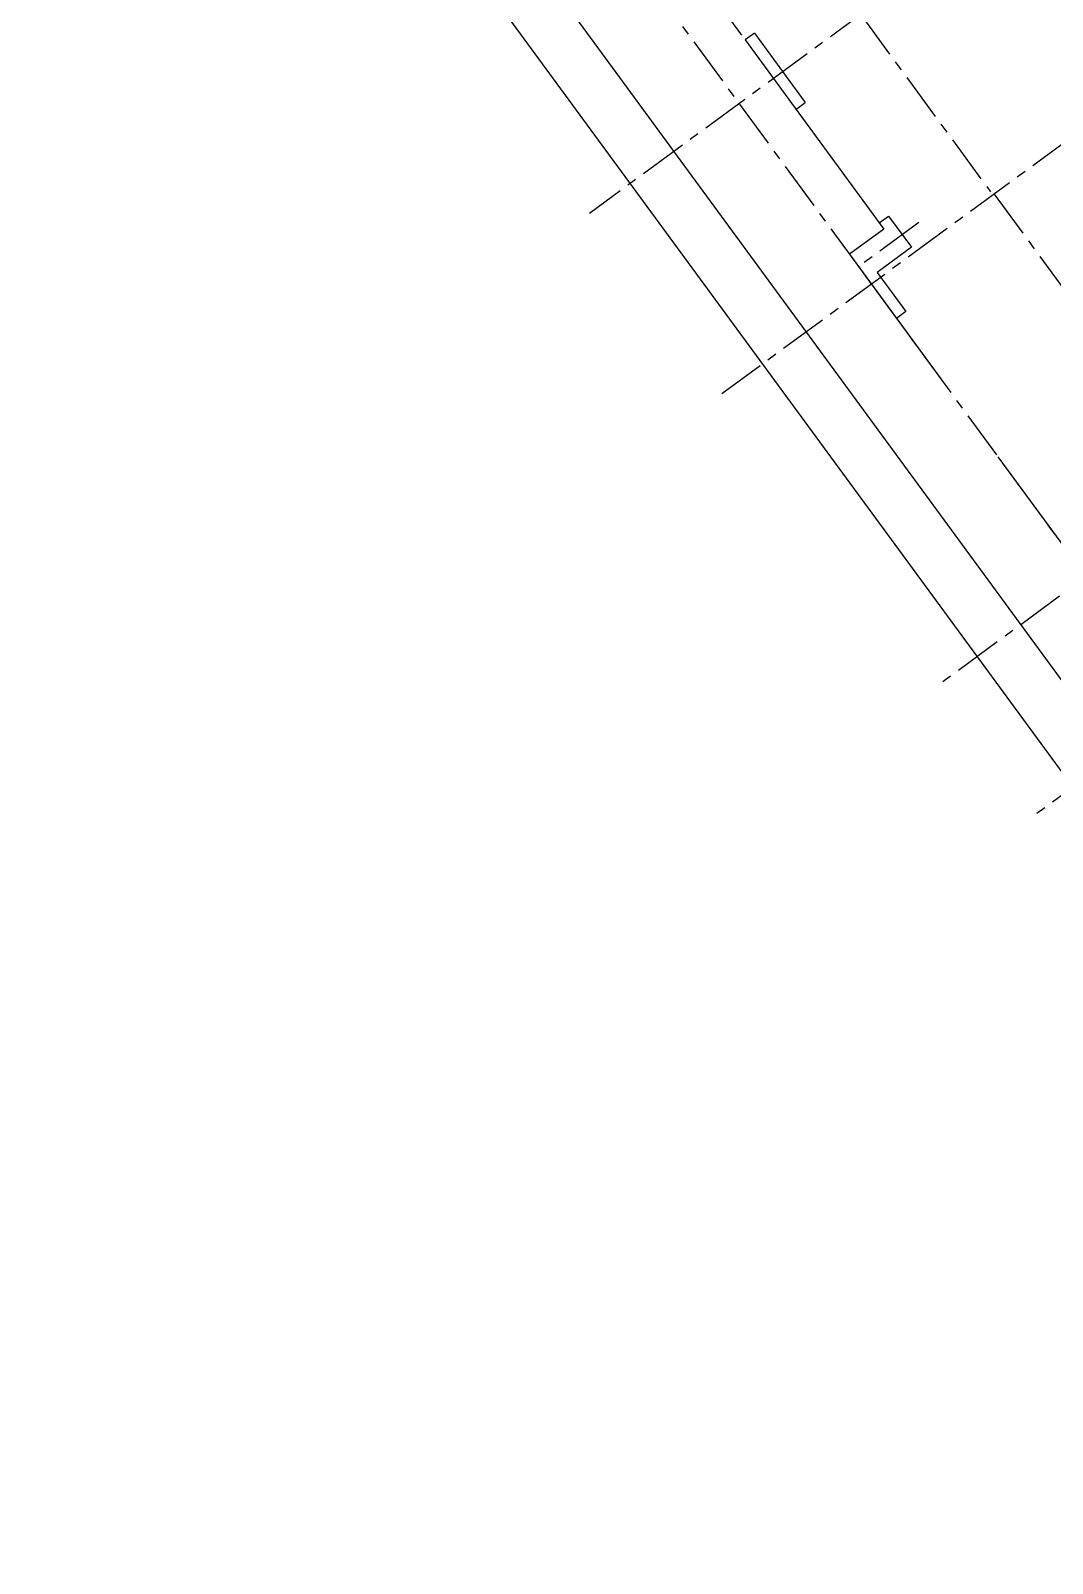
# Model space of a CAD drawing. Header units: millimetres. Extents: x 75184266 to 76346726, y -35077925 to -33679385.
# Drawn here: x 75310809 to 75324029, y -34626983 to -34607154 of the extents above; entities that cross this region are included whole.
import ezdxf

# ---------------------------------------------------------------- set-up
doc = ezdxf.new("R2010")
doc.units = ezdxf.units.MM
doc.header["$LTSCALE"] = 50
doc.header["$MEASUREMENT"] = 0
doc.linetypes.add('CENTER', pattern=[2, 1.25, -0.25, 0.25, -0.25])
doc.linetypes.add('XR-지하3층$0$H', pattern=[1.3, 0.8, -0.5])
doc.layers.add('CEN', color=1, linetype='CENTER')
doc.layers.add('건축', color=8, linetype='CONTINUOUS', plot=False)

msp = doc.modelspace()

# ---------------------------------------------------------------- linework, layer by layer
at = {"layer": 'CEN', "ltscale": 10}
msp.add_line((75335826.4, -34608487.1), (75323766.5, -34617328.8), dxfattribs=at)
for points in [[(75318005.5, -34602114.7), (75323229.9, -34609240.8)], [(75316432.9, -34603267.7), (75329084.2, -34620523.9)], [(75323273.7, -34605681.1), (75318040.1, -34609518)], [(75334607.2, -34606783.2), (75322527.8, -34615639.2)], [(75325086.2, -34607941.9), (75319751.8, -34611852.8)], [(75323275.6, -34609269.3), (75326359.1, -34613475.1)], [(75322301.3, -34609636.4), (75321495.2, -34610227.4)]]:
    msp.add_lwpolyline(points, dxfattribs=at)
at = {"layer": '건축', "ltscale": 1000}
for p, q in [((75313981.3, -34601695), (75342470.4, -34640553.5)), ((75313281.3, -34601924.1), (75342115.6, -34641253.5))]:
    msp.add_line(p, q, dxfattribs=at)
at = {"layer": '건축'}
for p, q in [((75320173.1, -34607185.4), (75320052.1, -34607274.1)), ((75320052.1, -34607274.1), (75320829.7, -34608334.6)), ((75320173.1, -34607185.4), (75320832.4, -34608084.7)), ((75320711.4, -34608173.3), (75320832.4, -34608084.7)), ((75321787.5, -34609641.1), (75321908.5, -34609552.4)), ((75321908.5, -34609552.4), (75322204.1, -34609955.7)), ((75321846.6, -34609721.8), (75321403.1, -34610047)), ((75321787.5, -34609641.1), (75321787.5, -34609641.1)), ((75321403.1, -34610047), (75322012.1, -34610877.6)), ((75322204.1, -34609955.7), (75321760.5, -34610280.9)), ((75321760.5, -34610280.9), (75322133, -34610789)), ((75322133, -34610789), (75322012.1, -34610877.6))]:
    msp.add_line(p, q, dxfattribs=at)
at = {"layer": '건축', "linetype": 'XR-지하3층$0$H', "ltscale": 50}
msp.add_lwpolyline([(75308191.3, -34592026.2), (75314538.5, -34600683.8), (75314982.1, -34600358.6), (75321846.6, -34609721.8), (75321403.1, -34610047), (75324584.1, -34614385.8), (75324886.5, -34614164.1), (75326086.8, -34615801.3), (75325784.3, -34616023), (75326931.4, -34617587.5), (75328129, -34616709.5), (75329045.5, -34617959.6), (75327807.5, -34618867.1), (75328830.4, -34620262.4), (75329269.9, -34619940.1), (75333048.1, -34625093.5), (75332548.1, -34625460.1), (75334865.9, -34628621.5)], dxfattribs=at)
at = {"layer": '건축'}
msp.add_lwpolyline([(75321787.5, -34609641.1), (75321846.6, -34609721.8)], dxfattribs=at)

doc.saveas('drawing.dxf')
